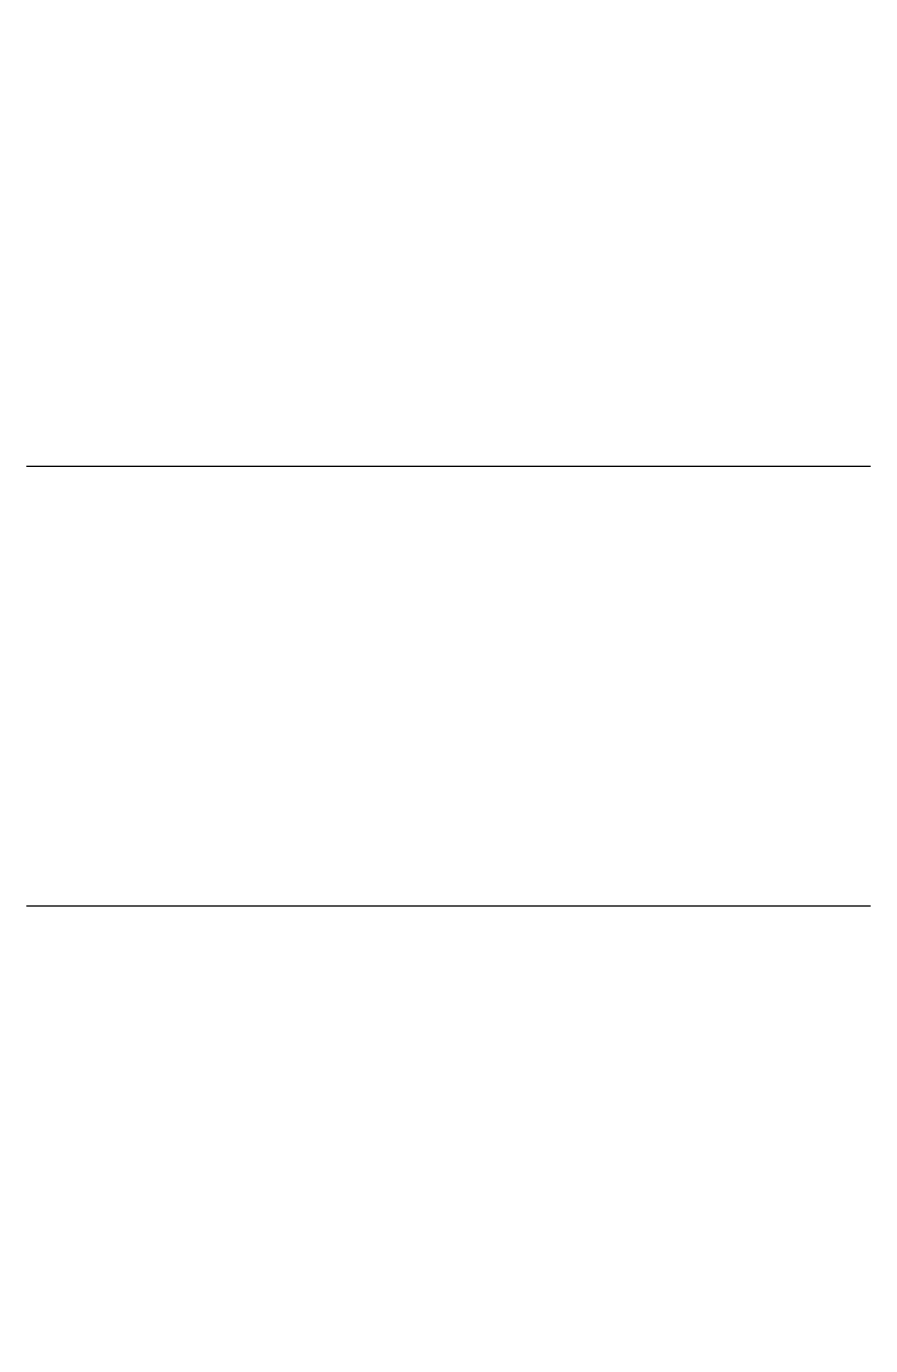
# Model space of a CAD drawing. Header units: millimetres. Extents: x -288 to 288, y -450 to 450.
import ezdxf

# ---------------------------------------------------------------- set-up
doc = ezdxf.new("R2010")
doc.units = ezdxf.units.MM

# ---------------------------------------------------------------- blocks, each defined once
blk = doc.blocks.new('$LinePat$夹层空心')
at = {"color": 0}
for p, q in [((0, -50), (96, -50)), ((0, -100), (96, -100))]:
    blk.add_line(p, q, dxfattribs=at)
at = {"layer": 'Defpoints'}
for p in [(0, 0), (96, -150)]:
    blk.add_point(p, dxfattribs=at)

msp = doc.modelspace()

# ---------------------------------------------------------------- block references
at = {"xscale": 6, "yscale": 6, "zscale": 6}
msp.add_blockref('$LinePat$夹层空心', (-288, 450), dxfattribs=at)

doc.saveas('drawing.dxf')
